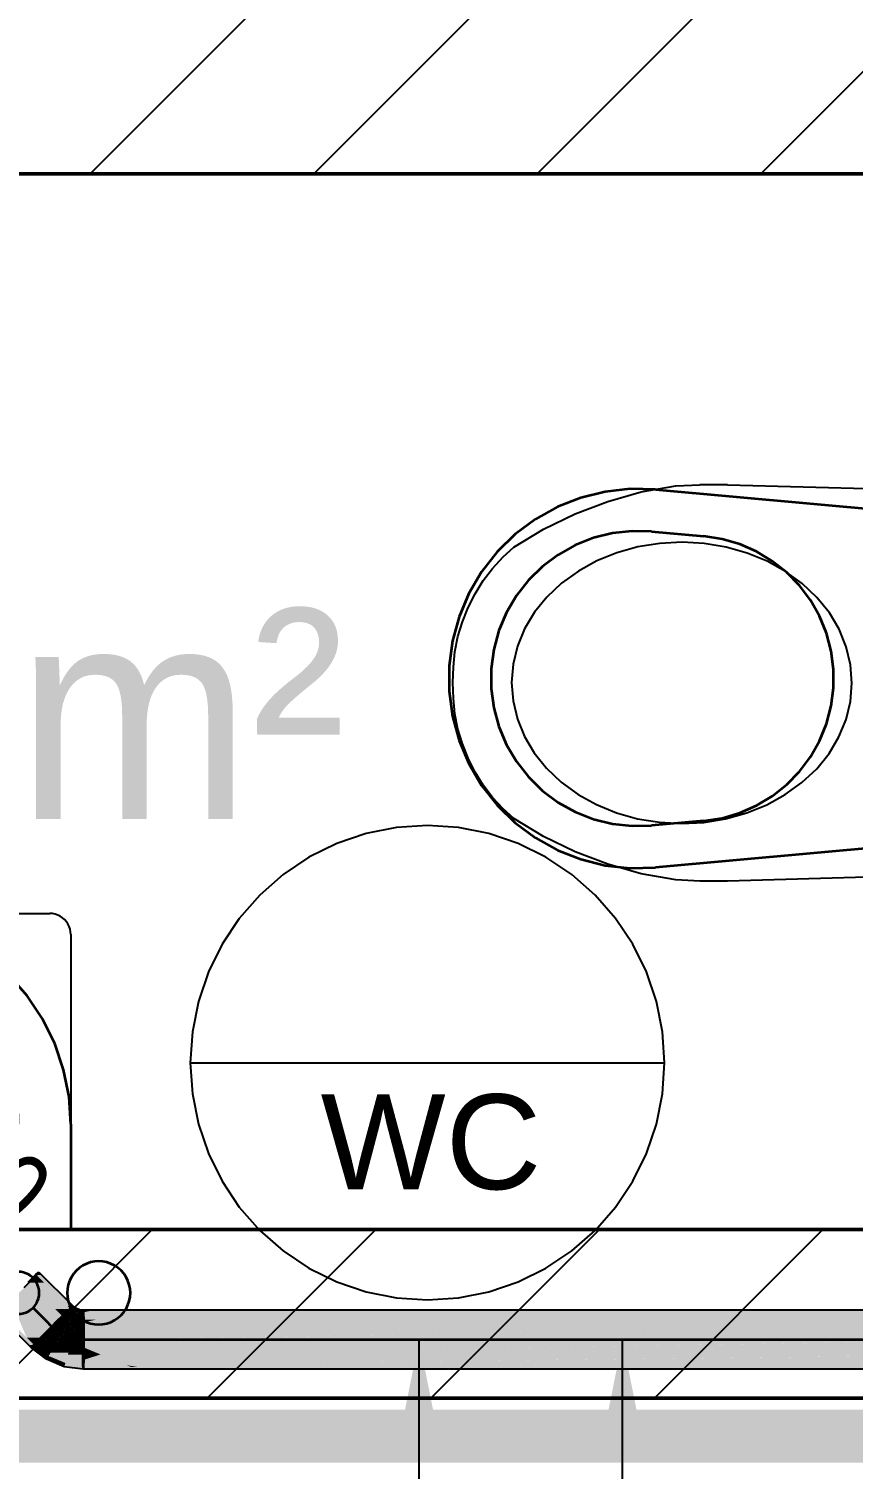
# Model space of a CAD drawing. Extents: x 0 to 756, y -25 to 420.
# Drawn here: x 314.55 to 330.19, y 204.09 to 231.41 of the extents above; entities that cross this region are included whole.
import ezdxf
from ezdxf.lldxf.tags import DXFTag

# ---------------------------------------------------------------- set-up
doc = ezdxf.new("R2010")
doc.units = 0
doc.layers.get('0').update_dxf_attribs({"lineweight": 25})
for name, color, linetype, lineweight in [('A_Innenwand', 7, 'Continuous', 25), ('A_Raum', 7, 'Continuous', 25), ('H_Heizung', 7, 'Continuous', 25), ('L_Text', 7, 'Continuous', 25), ('S_Einrichtung', 7, 'Continuous', 35), ('SANIT_R', 7, 'Continuous', 25), ('Standard', 7, 'Continuous', 25), ('WAND_HOLZ_NICHT_TRAGEND', 7, 'Continuous', 13), ('WAND_HOLZ_TRAGEND', 7, 'Continuous', 13), ('X_Text', 7, 'Continuous', 25)]:
    doc.layers.add(name, color=color, linetype=linetype, lineweight=lineweight)
for name, color, linetype, lineweight, true_color in [('S_Schmutzwasser', 7, 'Continuous', 35, 0x808040), ('S_Schmutzwasser-Shading', 7, 'Continuous', 35, 0x808040), ('S_Warmwasser', 1, 'fein_strichliert', 35, 0xff0000)]:
    doc.layers.add(name, color=color, linetype=linetype, lineweight=lineweight, true_color=true_color)
doc.styles.get("Standard").update_dxf_attribs({"font": 'arial.ttf'})
tags = doc.linetypes.add('fein_strichliert', pattern=[4, 1, -2, 1]).pattern_tags.tags
tags[8:9] = [DXFTag(74, 4), DXFTag(75, 0), DXFTag(340, '0'), DXFTag(46, 0.0), DXFTag(50, 0.0), DXFTag(44, 0.0), DXFTag(45, 0.0)]
tags[6:7] = [DXFTag(74, 4), DXFTag(75, 0), DXFTag(340, '0'), DXFTag(46, 0.0), DXFTag(50, 0.0), DXFTag(44, 0.0), DXFTag(45, 0.0)]
tags[4:5] = [DXFTag(74, 4), DXFTag(75, 0), DXFTag(340, '0'), DXFTag(46, 0.0), DXFTag(50, 0.0), DXFTag(44, 0.0), DXFTag(45, 0.0)]

# ---------------------------------------------------------------- blocks, each defined once
blk = doc.blocks.new('Shading-A0T78OMVOY', base_point=(335.215, 207.228))
at = {"layer": 'S_Schmutzwasser-Shading', "color": 47, "true_color": 0x6d6d36}
for points in [[(314.838, 207.622), (314.548, 207.622), (314.69, 207.77)], [(315.042, 207.128), (314.838, 207.622), (314.548, 207.622)], [(315.332, 207.128), (315.042, 207.128), (314.838, 207.622)], [(314.794, 206.584), (314.504, 206.584), (314.294, 207.084)], [(315.19, 206.98), (315.332, 207.128), (315.042, 207.128)], [(315.327, 206.894), (315.309, 206.894), (315.311, 206.898)], [(315.324, 206.888), (315.327, 206.894), (315.309, 206.894)], [(315.459, 206.898), (315.311, 206.898), (315.485, 207.006)], [(315.311, 206.898), (315.485, 207.006), (315.371, 207.006)], [(315.45, 206.861), (315.459, 206.898), (315.311, 206.898)], [(315.349, 206.888), (315.324, 206.888), (315.327, 206.894)], [(315.444, 206.838), (315.349, 206.888), (315.324, 206.888)], [(315.45, 206.861), (315.401, 206.861), (315.349, 206.888)], [(315.485, 207.006), (315.371, 207.006), (315.489, 207.022)], [(315.371, 207.006), (315.466, 207.019), (315.378, 207.019)], [(315.466, 207.019), (315.378, 207.019), (315.407, 207.073)], [(315.493, 207.037), (315.446, 207.037), (315.407, 207.073)], [(315.462, 207.022), (315.493, 207.037), (315.446, 207.037)], [(315.45, 206.861), (315.572, 207.022), (315.489, 207.022)], [(315.588, 206.869), (315.456, 206.869), (315.585, 207.025)], [(315.456, 206.869), (315.585, 207.025), (315.574, 207.025)], [(315.489, 207.022), (315.462, 207.022), (315.493, 207.037)], [(315.466, 207.019), (315.489, 207.022), (315.462, 207.022)], [(315.572, 207.022), (315.489, 207.022), (315.575, 207.027)], [(315.489, 207.022), (315.575, 207.027), (315.49, 207.027)], [(315.575, 207.027), (315.49, 207.027), (315.493, 207.037)], [(315.585, 207.025), (315.574, 207.025), (315.575, 207.027)], [(315.587, 206.924), (315.598, 207.028), (315.585, 207.028)], [(315.826, 206.924), (315.587, 206.924), (316.293, 207.028)], [(315.587, 206.924), (316.293, 207.028), (315.598, 207.028)], [(315.588, 206.871), (315.826, 206.924), (315.587, 206.924)], [(315.588, 206.871), (333.127, 206.871), (332.071, 207.028)], [(315.588, 206.871), (332.071, 207.028), (316.293, 207.028)], [(315.444, 206.838), (315.45, 206.861), (315.401, 206.861)], [(315.578, 206.838), (315.444, 206.838), (315.58, 206.861)], [(315.444, 206.838), (315.58, 206.861), (315.45, 206.861)], [(315.576, 206.82), (315.578, 206.838), (315.444, 206.838)], [(315.45, 206.861), (315.588, 206.869), (315.456, 206.869)], [(315.58, 206.861), (315.45, 206.861), (315.581, 206.869)], [(315.589, 206.823), (315.576, 206.823), (315.588, 206.869)], [(315.576, 206.823), (315.588, 206.869), (315.581, 206.869)], [(315.589, 206.82), (315.589, 206.823), (315.576, 206.823)], [(315.589, 206.82), (315.576, 206.82), (315.576, 206.823)], [(315.589, 206.819), (315.589, 206.82), (315.576, 206.82)], [(315.588, 206.869), (315.581, 206.869), (315.588, 206.869)], [(315.589, 206.823), (333.449, 206.823), (315.588, 206.871)], [(333.449, 206.823), (315.588, 206.871), (333.127, 206.871)], [(314.646, 206.442), (314.794, 206.584), (314.504, 206.584)], [(314.664, 206.443), (314.648, 206.443), (314.722, 206.514)], [(314.658, 206.436), (314.664, 206.443), (314.648, 206.443)], [(314.994, 206.436), (314.658, 206.436), (314.796, 206.585)], [(314.658, 206.436), (314.73, 206.514), (314.722, 206.514)], [(314.693, 206.409), (314.994, 206.436), (314.658, 206.436)], [(315.029, 206.409), (314.693, 206.409), (314.994, 206.436)], [(314.922, 206.233), (315.029, 206.409), (314.693, 206.409)], [(314.73, 206.514), (314.722, 206.514), (314.796, 206.585)], [(314.722, 206.514), (314.796, 206.585), (314.796, 206.585)], [(314.796, 206.585), (314.796, 206.585), (314.797, 206.587)], [(314.799, 206.585), (314.796, 206.585), (314.797, 206.587)], [(314.796, 206.585), (314.796, 206.585), (314.796, 206.585)], [(314.824, 206.566), (314.822, 206.566), (314.796, 206.585)], [(314.796, 206.585), (314.796, 206.585), (314.796, 206.585)], [(314.824, 206.566), (314.799, 206.585), (314.796, 206.585)], [(315.029, 206.409), (314.824, 206.566), (314.822, 206.566)], [(315.299, 206.297), (314.961, 206.297), (315.029, 206.409)], [(315.28, 206.233), (314.922, 206.233), (315.299, 206.297)], [(314.922, 206.233), (315.299, 206.297), (314.961, 206.297)], [(315.242, 206.1), (315.28, 206.233), (314.922, 206.233)], [(315.597, 206.058), (315.585, 206.058), (315.587, 206.159)], [(316.159, 206.159), (315.587, 206.159), (315.907, 206.263)], [(315.587, 206.159), (315.907, 206.263), (315.589, 206.263)], [(316.38, 206.067), (315.596, 206.067), (315.587, 206.159)], [(316.38, 206.067), (316.159, 206.159), (315.587, 206.159)], [(315.597, 206.058), (316.38, 206.067), (315.596, 206.067)], [(315.597, 206.058), (316.402, 206.058), (316.38, 206.067)], [(317.108, 206.075), (316.36, 206.075), (315.907, 206.263)], [(316.017, 206.246), (332.223, 206.263), (315.907, 206.263)], [(332.015, 206.246), (316.017, 206.246), (332.223, 206.263)], [(317.108, 206.075), (332.015, 206.246), (316.017, 206.246)], [(316.38, 206.067), (317.108, 206.075), (316.36, 206.075)], [(316.38, 206.067), (317.161, 206.067), (317.108, 206.075)], [(316.402, 206.058), (317.219, 206.058), (316.38, 206.067)], [(317.219, 206.058), (316.38, 206.067), (317.161, 206.067)], [(318.632, 206.075), (317.108, 206.075), (331.937, 206.239)], [(317.108, 206.075), (331.937, 206.239), (331.457, 206.239)], [(317.219, 206.058), (318.632, 206.075), (317.108, 206.075)], [(317.219, 206.058), (329.729, 206.058), (331.937, 206.239)], [(329.729, 206.058), (331.416, 206.058), (331.937, 206.239)], [(315.585, 206.058), (315.597, 206.058), (315.597, 206.058)], [(315.585, 206.058), (315.597, 206.058), (315.585, 206.058)], [(315.597, 206.058), (316.402, 206.058), (315.597, 206.058)], [(316.402, 206.058), (315.597, 206.058), (316.402, 206.058)]]:
    blk.add_solid(points, dxfattribs=at)
at = {"layer": 'S_Schmutzwasser-Shading', "color": 59, "true_color": 0x505028}
for points in [[(314.796, 207.77), (314.69, 207.77), (314.739, 207.827)], [(315.275, 207.185), (314.796, 207.77), (314.69, 207.77)], [(315.381, 207.185), (315.275, 207.185), (314.796, 207.77)], [(315.332, 207.128), (315.381, 207.185), (315.275, 207.185)], [(315.357, 207.156), (315.389, 207.179), (315.376, 207.179)], [(315.418, 207.156), (315.357, 207.156), (315.389, 207.179)], [(315.389, 207.179), (315.376, 207.179), (315.381, 207.185)], [(314.646, 206.442), (314.54, 206.442), (314.053, 207.035)], [(315.434, 207.129), (315.334, 207.129), (315.439, 207.14)], [(315.334, 207.129), (315.439, 207.14), (315.343, 207.14)], [(315.344, 207.121), (315.434, 207.129), (315.334, 207.129)], [(315.439, 207.14), (315.343, 207.14), (315.418, 207.156)], [(315.343, 207.14), (315.418, 207.156), (315.357, 207.156)], [(315.43, 207.121), (315.344, 207.121), (315.434, 207.129)], [(315.409, 207.076), (315.43, 207.121), (315.344, 207.121)], [(315.409, 207.076), (315.403, 207.076), (315.344, 207.121)], [(315.407, 207.073), (315.409, 207.076), (315.403, 207.076)], [(315.421, 207.073), (315.407, 207.073), (315.409, 207.076)], [(315.413, 207.07), (315.421, 207.073), (315.407, 207.073)], [(315.5, 207.076), (315.409, 207.076), (315.507, 207.112)], [(315.409, 207.076), (315.507, 207.112), (315.426, 207.112)], [(315.496, 207.053), (315.5, 207.076), (315.409, 207.076)], [(315.43, 207.07), (315.413, 207.07), (315.421, 207.073)], [(315.493, 207.037), (315.43, 207.07), (315.413, 207.07)], [(315.507, 207.112), (315.426, 207.112), (315.439, 207.14)], [(315.496, 207.053), (315.463, 207.053), (315.43, 207.07)], [(315.493, 207.037), (315.496, 207.053), (315.463, 207.053)], [(315.577, 207.037), (315.493, 207.037), (315.58, 207.053)], [(315.493, 207.037), (315.58, 207.053), (315.496, 207.053)], [(315.575, 207.027), (315.577, 207.037), (315.493, 207.037)], [(315.496, 207.053), (315.582, 207.059), (315.497, 207.059)], [(315.58, 207.053), (315.496, 207.053), (315.581, 207.059)], [(315.582, 207.059), (315.497, 207.059), (315.579, 207.103)], [(315.497, 207.059), (315.579, 207.103), (315.505, 207.103)], [(315.579, 207.103), (315.505, 207.103), (315.507, 207.112)], [(315.585, 207.028), (315.575, 207.028), (315.582, 207.059)], [(315.575, 207.028), (315.582, 207.059), (315.581, 207.059)], [(315.585, 207.026), (315.585, 207.028), (315.575, 207.028)], [(315.581, 207.027), (315.575, 207.027), (315.575, 207.028)], [(315.58, 207.026), (315.581, 207.027), (315.575, 207.027)], [(315.582, 207.06), (315.769, 207.103), (315.579, 207.103)], [(315.585, 207.026), (315.58, 207.026), (315.581, 207.027)], [(315.585, 207.025), (315.585, 207.026), (315.58, 207.026)], [(315.582, 207.059), (315.581, 207.059), (315.582, 207.059)], [(316.506, 207.06), (315.582, 207.06), (317.747, 207.103)], [(315.582, 207.06), (317.747, 207.103), (315.769, 207.103)], [(315.585, 207.028), (316.506, 207.06), (315.582, 207.06)], [(315.585, 207.028), (316.293, 207.028), (317.747, 207.103)], [(316.293, 207.028), (332.071, 207.028), (317.747, 207.103)], [(332.071, 207.028), (317.747, 207.103), (330.214, 207.103)], [(314.589, 206.393), (314.646, 206.442), (314.54, 206.442)], [(314.601, 206.393), (314.59, 206.393), (314.618, 206.418)], [(314.597, 206.387), (314.601, 206.393), (314.59, 206.393)], [(314.721, 206.387), (314.597, 206.387), (314.648, 206.443)], [(314.597, 206.387), (314.625, 206.418), (314.618, 206.418)], [(314.798, 206.233), (314.721, 206.387), (314.597, 206.387)], [(314.625, 206.418), (314.618, 206.418), (314.648, 206.443)], [(314.618, 206.418), (314.648, 206.443), (314.648, 206.443)], [(314.648, 206.443), (314.648, 206.443), (314.648, 206.443)], [(314.658, 206.436), (314.657, 206.436), (314.648, 206.443)], [(314.648, 206.443), (314.648, 206.443), (314.648, 206.443)], [(314.648, 206.443), (314.648, 206.443), (314.648, 206.443)], [(314.658, 206.436), (314.649, 206.443), (314.648, 206.443)], [(314.649, 206.443), (314.648, 206.443), (314.648, 206.443)], [(314.922, 206.233), (314.658, 206.436), (314.657, 206.436)], [(314.922, 206.233), (314.798, 206.233), (314.721, 206.387)], [(314.879, 206.17), (314.922, 206.233), (314.798, 206.233)], [(315.074, 206.17), (314.879, 206.17), (314.922, 206.233)], [(315.047, 206.1), (315.074, 206.17), (314.879, 206.17)], [(315.242, 206.1), (315.047, 206.1), (315.074, 206.17)], [(315.217, 206.03), (315.242, 206.1), (315.047, 206.1)], [(315.585, 206.055), (315.226, 206.055), (315.242, 206.1)], [(315.583, 206.03), (315.217, 206.03), (315.585, 206.055)], [(315.217, 206.03), (315.585, 206.055), (315.226, 206.055)], [(315.579, 205.983), (315.583, 206.03), (315.217, 206.03)], [(315.579, 205.983), (315.588, 205.983), (315.582, 206.02)], [(315.587, 206.02), (315.582, 206.02), (315.585, 206.057)], [(315.582, 206.02), (315.585, 206.057), (315.585, 206.057)], [(315.588, 205.983), (315.587, 206.02), (315.582, 206.02)], [(316.396, 206.057), (315.585, 206.057), (316.402, 206.058)], [(315.585, 206.057), (316.402, 206.058), (315.597, 206.058)], [(315.585, 206.057), (315.585, 206.057), (315.585, 206.058)], [(315.585, 206.057), (315.597, 206.058), (315.585, 206.058)], [(315.588, 205.983), (316.396, 206.057), (315.585, 206.057)], [(315.585, 206.057), (315.585, 206.057), (315.585, 206.057)], [(315.585, 206.057), (315.585, 206.057), (315.585, 206.057)], [(315.588, 205.983), (316.583, 205.983), (316.484, 206.024)], [(315.588, 205.983), (316.484, 206.024), (316.035, 206.024)], [(316.484, 206.024), (316.035, 206.024), (316.402, 206.058)], [(316.586, 206.029), (316.473, 206.029), (316.402, 206.058)], [(316.586, 206.029), (317.219, 206.058), (316.402, 206.058)], [(316.484, 206.024), (316.586, 206.029), (316.473, 206.029)], [(316.484, 206.024), (316.616, 206.024), (316.586, 206.029)], [(316.583, 205.983), (316.876, 205.983), (316.484, 206.024)], [(316.876, 205.983), (316.484, 206.024), (316.616, 206.024)], [(316.586, 206.029), (317.839, 206.029), (317.219, 206.058)], [(316.876, 205.983), (318.816, 205.983), (316.586, 206.029)], [(318.816, 205.983), (316.586, 206.029), (317.839, 206.029)], [(318.816, 205.983), (326.835, 205.983), (317.219, 206.058)], [(319.459, 206.04), (327.075, 206.058), (317.219, 206.058)], [(329.055, 206.04), (319.459, 206.04), (327.075, 206.058)], [(326.835, 205.983), (329.055, 206.04), (319.459, 206.04)], [(326.835, 205.983), (329.61, 205.983), (329.729, 206.058)], [(329.055, 206.04), (329.729, 206.058), (327.075, 206.058)], [(329.61, 205.983), (330.362, 205.983), (331.416, 206.058)], [(329.61, 205.983), (329.729, 206.058), (331.416, 206.058)]]:
    blk.add_solid(points, dxfattribs=at)
at = {"layer": 'S_Schmutzwasser-Shading', "color": 57, "true_color": 0x7d7d3e}
for points in [[(314.747, 207.423), (314.351, 207.423), (314.548, 207.622)], [(314.548, 207.226), (314.152, 207.226), (314.351, 207.423)], [(314.597, 206.781), (314.548, 207.226), (314.152, 207.226)], [(314.794, 206.98), (314.747, 207.423), (314.351, 207.423)], [(314.993, 206.781), (314.597, 206.781), (314.548, 207.226)], [(315.19, 206.98), (314.794, 206.98), (314.747, 207.423)], [(314.993, 206.781), (315.19, 206.98), (314.794, 206.98)], [(315.249, 206.788), (315.002, 206.788), (315.223, 206.96)], [(315.122, 206.882), (315.093, 206.882), (315.223, 206.96)], [(315.093, 206.882), (315.215, 206.955), (315.166, 206.955)], [(315.215, 206.955), (315.166, 206.955), (315.191, 206.981)], [(315.195, 206.981), (315.191, 206.981), (315.193, 206.983)], [(315.21, 206.96), (315.195, 206.981), (315.191, 206.981)], [(315.223, 206.96), (315.21, 206.96), (315.195, 206.981)], [(315.215, 206.955), (315.223, 206.96), (315.21, 206.96)], [(315.309, 206.894), (315.233, 206.894), (315.223, 206.96)], [(315.249, 206.788), (315.309, 206.894), (315.233, 206.894)], [(315.401, 206.809), (315.261, 206.809), (315.309, 206.894)], [(315.444, 206.838), (315.369, 206.838), (315.309, 206.894)], [(314.794, 206.584), (314.993, 206.781), (314.597, 206.781)], [(314.837, 206.587), (314.797, 206.587), (314.895, 206.684)], [(314.824, 206.566), (314.917, 206.684), (314.895, 206.684)], [(315.121, 206.566), (314.824, 206.566), (315.162, 206.636)], [(314.824, 206.566), (315.162, 206.636), (314.88, 206.636)], [(315.162, 206.636), (314.88, 206.636), (314.995, 206.782)], [(314.917, 206.684), (314.895, 206.684), (314.995, 206.782)], [(314.895, 206.684), (314.995, 206.782), (314.995, 206.782)], [(314.995, 206.782), (314.995, 206.782), (314.997, 206.784)], [(314.999, 206.782), (314.995, 206.782), (314.997, 206.784)], [(314.995, 206.782), (314.995, 206.782), (314.995, 206.782)], [(314.995, 206.782), (314.995, 206.782), (314.995, 206.782)], [(315.035, 206.747), (314.999, 206.782), (314.995, 206.782)], [(314.997, 206.784), (315.122, 206.882), (315.093, 206.882)], [(315.229, 206.784), (314.997, 206.784), (315.249, 206.788)], [(314.997, 206.784), (315.249, 206.788), (315.002, 206.788)], [(315.046, 206.746), (315.229, 206.784), (314.997, 206.784)], [(315.044, 206.747), (315.035, 206.747), (314.999, 206.782)], [(315.046, 206.746), (315.037, 206.746), (315.035, 206.747)], [(315.046, 206.746), (315.044, 206.747), (315.035, 206.747)], [(315.146, 206.65), (315.046, 206.746), (315.037, 206.746)], [(315.225, 206.746), (315.046, 206.746), (315.249, 206.788)], [(315.171, 206.65), (315.146, 206.65), (315.046, 206.746)], [(315.171, 206.65), (315.225, 206.746), (315.046, 206.746)], [(315.357, 206.507), (315.087, 206.507), (315.162, 206.636)], [(315.162, 206.636), (315.171, 206.65), (315.146, 206.65)], [(315.195, 206.636), (315.162, 206.636), (315.171, 206.65)], [(315.24, 206.611), (315.195, 206.636), (315.162, 206.636)], [(315.24, 206.611), (315.201, 206.611), (315.162, 206.636)], [(315.395, 206.65), (315.171, 206.65), (315.431, 206.788)], [(315.171, 206.65), (315.431, 206.788), (315.249, 206.788)], [(315.373, 206.567), (315.395, 206.65), (315.171, 206.65)], [(315.267, 206.611), (315.24, 206.611), (315.171, 206.65)], [(315.249, 206.578), (315.24, 206.611), (315.201, 206.611)], [(315.296, 206.578), (315.249, 206.578), (315.24, 206.611)], [(315.373, 206.567), (315.267, 206.611), (315.24, 206.611)], [(315.373, 206.567), (315.316, 206.567), (315.24, 206.611)], [(315.431, 206.788), (315.249, 206.788), (315.438, 206.814)], [(315.249, 206.788), (315.401, 206.809), (315.261, 206.809)], [(315.395, 206.814), (315.444, 206.838), (315.369, 206.838)], [(315.373, 206.567), (315.571, 206.814), (315.438, 206.814)], [(315.562, 206.567), (315.373, 206.567), (315.59, 206.68)], [(315.373, 206.567), (315.59, 206.68), (315.464, 206.68)], [(315.438, 206.814), (315.395, 206.814), (315.444, 206.838)], [(315.401, 206.809), (315.438, 206.814), (315.395, 206.814)], [(315.571, 206.814), (315.438, 206.814), (315.576, 206.82)], [(315.438, 206.814), (315.576, 206.82), (315.439, 206.82)], [(315.576, 206.82), (315.439, 206.82), (315.444, 206.838)], [(315.59, 206.68), (315.464, 206.68), (315.576, 206.82)], [(315.59, 206.543), (315.556, 206.543), (315.59, 206.68)], [(315.589, 206.819), (315.576, 206.819), (315.576, 206.82)], [(315.59, 206.68), (315.589, 206.819), (315.576, 206.819)], [(315.59, 206.543), (333.449, 206.823), (315.589, 206.823)], [(315.738, 206.545), (333.509, 206.545), (333.449, 206.823)], [(314.824, 206.566), (314.837, 206.587), (314.797, 206.587)], [(315.029, 206.409), (315.121, 206.566), (314.824, 206.566)], [(315.33, 206.409), (315.029, 206.409), (315.357, 206.507)], [(315.029, 206.409), (315.357, 206.507), (315.087, 206.507)], [(315.299, 206.297), (315.33, 206.409), (315.029, 206.409)], [(315.37, 206.555), (315.285, 206.555), (315.249, 206.578)], [(315.319, 206.565), (315.296, 206.578), (315.249, 206.578)], [(315.357, 206.507), (315.37, 206.555), (315.285, 206.555)], [(315.555, 206.297), (315.299, 206.297), (315.357, 206.507)], [(315.319, 206.565), (315.373, 206.567), (315.316, 206.567)], [(315.372, 206.565), (315.319, 206.565), (315.373, 206.567)], [(315.37, 206.555), (315.372, 206.565), (315.319, 206.565)], [(315.357, 206.507), (315.556, 206.543), (315.366, 206.543)], [(315.59, 206.507), (315.357, 206.507), (315.59, 206.538)], [(315.357, 206.507), (315.59, 206.538), (315.53, 206.538)], [(315.59, 206.394), (315.463, 206.394), (315.357, 206.507)], [(315.59, 206.394), (315.59, 206.507), (315.357, 206.507)], [(315.556, 206.543), (315.366, 206.543), (315.37, 206.555)], [(315.464, 206.555), (315.37, 206.555), (315.373, 206.567)], [(315.556, 206.543), (315.464, 206.555), (315.37, 206.555)], [(315.556, 206.543), (315.562, 206.567), (315.373, 206.567)], [(315.589, 206.261), (315.59, 206.394), (315.463, 206.394)], [(315.59, 206.538), (315.53, 206.538), (315.556, 206.543)], [(315.59, 206.54), (315.59, 206.543), (315.556, 206.543)], [(315.573, 206.54), (315.557, 206.543), (315.556, 206.543)], [(315.557, 206.543), (315.556, 206.543), (315.556, 206.543)], [(315.59, 206.54), (315.573, 206.54), (315.557, 206.543)], [(315.59, 206.538), (315.59, 206.54), (315.573, 206.54)], [(315.896, 206.267), (315.589, 206.267), (315.59, 206.394)], [(315.59, 206.543), (333.475, 206.543), (315.738, 206.545)], [(323.998, 206.394), (315.59, 206.394), (333.475, 206.543)], [(315.59, 206.394), (333.475, 206.543), (315.59, 206.543)], [(315.896, 206.267), (323.998, 206.394), (315.59, 206.394)], [(333.475, 206.543), (315.738, 206.545), (333.509, 206.545)], [(315.896, 206.267), (333.475, 206.542), (333.441, 206.542)], [(332.247, 206.267), (315.896, 206.267), (333.483, 206.51)], [(315.896, 206.267), (333.483, 206.51), (331.449, 206.51)], [(315.571, 206.261), (315.555, 206.297), (315.299, 206.297)], [(315.589, 206.261), (315.571, 206.261), (315.555, 206.297)], [(315.576, 206.26), (315.589, 206.261), (315.571, 206.261)], [(315.589, 206.26), (315.576, 206.26), (315.589, 206.261)], [(315.589, 206.259), (315.589, 206.26), (315.576, 206.26)], [(315.589, 206.263), (315.896, 206.267), (315.589, 206.267)], [(315.589, 206.263), (315.907, 206.263), (315.896, 206.267)], [(315.906, 206.263), (332.224, 206.263), (315.896, 206.267)], [(332.224, 206.263), (332.247, 206.267), (315.896, 206.267)], [(315.907, 206.263), (332.223, 206.263), (315.906, 206.263)], [(332.223, 206.263), (315.906, 206.263), (332.224, 206.263)]]:
    blk.add_solid(points, dxfattribs=at)
at = {"layer": 'S_Schmutzwasser-Shading', "color": 47, "true_color": 0x6c6c36}
for points in [[(315.193, 206.983), (315.364, 207.055), (315.262, 207.055)], [(315.259, 206.983), (315.193, 206.983), (315.371, 207.006)], [(315.193, 206.983), (315.371, 207.006), (315.249, 207.006)], [(315.207, 206.972), (315.259, 206.983), (315.193, 206.983)], [(315.352, 206.972), (315.207, 206.972), (315.371, 207.006)], [(315.223, 206.96), (315.352, 206.972), (315.207, 206.972)], [(315.345, 206.96), (315.223, 206.96), (315.352, 206.972)], [(315.311, 206.898), (315.345, 206.96), (315.223, 206.96)], [(315.311, 206.898), (315.303, 206.898), (315.223, 206.96)], [(315.371, 207.006), (315.249, 207.006), (315.407, 207.073)], [(315.262, 207.055), (315.341, 207.119), (315.324, 207.119)], [(315.364, 207.055), (315.262, 207.055), (315.407, 207.073)], [(315.262, 207.055), (315.407, 207.073), (315.285, 207.073)], [(315.407, 207.073), (315.285, 207.073), (315.344, 207.121)], [(315.309, 206.894), (315.311, 206.898), (315.303, 206.898)], [(315.341, 207.119), (315.324, 207.119), (315.333, 207.128)], [(315.335, 207.128), (315.333, 207.128), (315.334, 207.129)], [(315.339, 207.121), (315.335, 207.128), (315.333, 207.128)], [(315.344, 207.121), (315.339, 207.121), (315.335, 207.128)], [(315.341, 207.119), (315.344, 207.121), (315.339, 207.121)], [(315.586, 206.1), (315.242, 206.1), (315.589, 206.259)], [(315.242, 206.1), (315.589, 206.259), (315.288, 206.259)], [(315.585, 206.055), (315.586, 206.1), (315.242, 206.1)], [(315.589, 206.259), (315.288, 206.259), (315.299, 206.297)]]:
    blk.add_solid(points, dxfattribs=at)
blk = doc.blocks.new('Referenz-A0T78OQ1OY')
at = {"layer": 'SANIT_R', "color": 0, "linetype": 'Continuous', "lineweight": -2, "ltscale": 0.25}
for p, q in [((326.17, 222.628), (326.823, 222.744)), ((326.823, 222.744), (327.282, 222.765)), ((327.804, 222.765), (327.282, 222.765)), ((327.804, 222.765), (330.677, 222.686)), ((325.532, 222.445), (326.17, 222.628)), ((324.316, 221.921), (324.912, 222.211)), ((324.912, 222.211), (325.532, 222.445)), ((323.751, 221.578), (324.316, 221.921)), ((326.522, 221.652), (326.107, 221.585)), ((326.943, 221.674), (326.522, 221.652)), ((327.365, 221.651), (326.943, 221.674)), ((327.779, 221.582), (327.365, 221.651)), ((323.348, 221.178), (323.546, 221.394)), ((323.546, 221.394), (323.751, 221.578)), ((325.707, 221.473), (325.328, 221.319)), ((326.107, 221.585), (325.707, 221.473)), ((328.179, 221.469), (327.779, 221.582)), ((328.558, 221.314), (328.179, 221.469)), ((323.17, 220.945), (323.348, 221.178)), ((324.976, 221.126), (324.658, 220.896)), ((325.328, 221.319), (324.976, 221.126)), ((328.909, 221.12), (328.558, 221.314)), ((329.226, 220.889), (328.909, 221.12)), ((323.015, 220.697), (323.17, 220.945)), ((324.658, 220.896), (324.379, 220.634)), ((329.504, 220.626), (329.226, 220.889)), ((322.882, 220.435), (323.015, 220.697)), ((324.379, 220.634), (324.144, 220.344)), ((329.739, 220.335), (329.504, 220.626)), ((322.774, 220.163), (322.882, 220.435)), ((324.144, 220.344), (323.956, 220.031)), ((329.925, 220.022), (329.739, 220.335)), ((322.691, 219.882), (322.774, 220.163)), ((323.956, 220.031), (323.82, 219.701)), ((330.06, 219.691), (329.925, 220.022)), ((322.634, 219.595), (322.691, 219.882)), ((322.604, 219.303), (322.634, 219.595)), ((323.82, 219.701), (323.737, 219.358)), ((330.142, 219.348), (330.06, 219.691)), ((322.594, 219.01), (322.604, 219.303)), ((323.737, 219.358), (323.709, 219.01)), ((330.169, 219), (330.142, 219.348)), ((322.604, 218.707), (322.594, 219.01)), ((323.709, 219.01), (323.736, 218.661)), ((330.141, 218.652), (330.169, 219)), ((322.634, 218.415), (322.604, 218.707)), ((323.736, 218.661), (323.818, 218.319)), ((330.058, 218.309), (330.141, 218.652)), ((322.691, 218.128), (322.634, 218.415)), ((322.774, 217.847), (322.691, 218.128)), ((323.818, 218.319), (323.953, 217.988)), ((329.922, 217.979), (330.058, 218.309)), ((322.882, 217.575), (322.774, 217.847)), ((323.953, 217.988), (324.14, 217.675)), ((329.735, 217.666), (329.922, 217.979)), ((323.015, 217.313), (322.882, 217.575)), ((324.14, 217.675), (324.374, 217.384)), ((329.499, 217.376), (329.735, 217.666)), ((323.17, 217.065), (323.015, 217.313)), ((324.374, 217.384), (324.652, 217.121)), ((329.22, 217.114), (329.499, 217.376)), ((323.348, 216.832), (323.17, 217.065)), ((324.652, 217.121), (324.969, 216.89)), ((328.902, 216.884), (329.22, 217.114)), ((323.546, 216.616), (323.348, 216.832)), ((324.969, 216.89), (325.32, 216.696)), ((328.551, 216.691), (328.902, 216.884)), ((323.751, 216.432), (323.546, 216.616)), ((325.32, 216.696), (325.699, 216.541)), ((325.699, 216.541), (326.099, 216.428)), ((327.771, 216.425), (328.171, 216.537)), ((328.171, 216.537), (328.551, 216.691)), ((324.316, 216.089), (323.751, 216.432)), ((326.099, 216.428), (326.513, 216.359)), ((326.513, 216.359), (326.935, 216.336)), ((326.935, 216.336), (327.357, 216.358)), ((327.357, 216.358), (327.771, 216.425)), ((324.912, 215.799), (324.316, 216.089)), ((325.532, 215.565), (324.912, 215.799)), ((326.17, 215.382), (325.532, 215.565)), ((326.823, 215.266), (326.17, 215.382)), ((327.282, 215.245), (326.823, 215.266)), ((327.804, 215.245), (327.282, 215.245)), ((330.677, 215.324), (327.804, 215.245))]:
    blk.add_line(p, q, dxfattribs=at)
at = {"layer": 'Standard', "color": 0, "lineweight": -2}
for p, q in [((307.743, 214.631), (314.943, 214.631)), ((314.995, 214.628), (314.943, 214.631)), ((315.047, 214.617), (314.995, 214.628)), ((315.096, 214.6), (315.047, 214.617)), ((315.143, 214.577), (315.096, 214.6)), ((315.187, 214.548), (315.143, 214.577)), ((315.226, 214.514), (315.187, 214.548)), ((315.26, 214.474), (315.226, 214.514)), ((315.289, 214.431), (315.26, 214.474)), ((315.313, 214.384), (315.289, 214.431)), ((315.329, 214.334), (315.313, 214.384)), ((315.34, 214.283), (315.329, 214.334)), ((315.343, 214.231), (315.34, 214.283)), ((315.343, 214.231), (315.343, 208.631)), ((315.343, 208.631), (307.343, 208.631))]:
    blk.add_line(p, q, dxfattribs=at)
at = {"layer": 'WAND_HOLZ_NICHT_TRAGEND', "color": 0, "lineweight": 50}
for p, q in [((295.479, 228.665), (387.279, 228.665)), ((387.279, 228.665), (295.479, 228.665)), ((337.833, 208.631), (293.839, 208.631)), ((293.839, 208.631), (337.833, 208.631)), ((293.839, 205.431), (337.833, 205.431)), ((337.833, 205.431), (293.839, 205.431))]:
    blk.add_line(p, q, dxfattribs=at)
at = {"layer": 'WAND_HOLZ_TRAGEND', "color": 0, "lineweight": -2, "insert": (314.312, 220.425), "char_height": 4, "attachment_point": 1}
blk.add_mtext('{\\fPosterama Text Light;m²}', dxfattribs=at)
blk = doc.blocks.new('WC-A0T78ORLOY', base_point=(317.611, 207.298))
at = {"color": 0, "linetype": 'ByBlock', "lineweight": -2, "ltscale": 0.25}
for p, q in [((321.524, 216.259), (320.946, 216.144)), ((322.111, 216.298), (321.524, 216.259)), ((322.698, 216.259), (322.111, 216.298)), ((323.276, 216.144), (322.698, 216.259)), ((320.389, 215.955), (319.861, 215.695)), ((320.946, 216.144), (320.389, 215.955)), ((323.833, 215.955), (323.276, 216.144)), ((324.361, 215.695), (323.833, 215.955)), ((319.861, 215.695), (319.372, 215.368)), ((324.851, 215.368), (324.361, 215.695)), ((319.372, 215.368), (318.929, 214.98)), ((325.293, 214.98), (324.851, 215.368)), ((318.929, 214.98), (318.541, 214.537)), ((325.681, 214.537), (325.293, 214.98)), ((318.541, 214.537), (318.214, 214.048)), ((326.008, 214.048), (325.681, 214.537)), ((318.214, 214.048), (317.954, 213.52)), ((326.269, 213.52), (326.008, 214.048)), ((317.954, 213.52), (317.764, 212.962)), ((326.458, 212.962), (326.269, 213.52)), ((317.764, 212.962), (317.65, 212.385)), ((326.573, 212.385), (326.458, 212.962)), ((317.65, 212.385), (317.611, 211.798)), ((326.611, 211.798), (326.573, 212.385)), ((317.611, 211.798), (326.611, 211.798)), ((317.611, 211.798), (317.65, 211.21)), ((326.573, 211.21), (326.611, 211.798)), ((317.65, 211.21), (317.764, 210.633)), ((326.458, 210.633), (326.573, 211.21)), ((317.764, 210.633), (317.954, 210.076)), ((326.269, 210.076), (326.458, 210.633)), ((317.954, 210.076), (318.214, 209.548)), ((326.008, 209.548), (326.269, 210.076)), ((318.214, 209.548), (318.541, 209.058)), ((325.681, 209.058), (326.008, 209.548)), ((318.541, 209.058), (318.929, 208.616)), ((325.293, 208.616), (325.681, 209.058)), ((318.929, 208.616), (319.372, 208.228)), ((324.851, 208.228), (325.293, 208.616)), ((319.372, 208.228), (319.861, 207.901)), ((324.361, 207.901), (324.851, 208.228)), ((319.861, 207.901), (320.389, 207.64)), ((323.833, 207.64), (324.361, 207.901)), ((320.389, 207.64), (320.946, 207.451)), ((320.946, 207.451), (321.524, 207.336)), ((322.698, 207.336), (323.276, 207.451)), ((323.276, 207.451), (323.833, 207.64)), ((321.524, 207.336), (322.111, 207.298)), ((322.111, 207.298), (322.698, 207.336))]:
    blk.add_line(p, q, dxfattribs=at)
at = {"color": 0, "linetype": 'ByBlock', "lineweight": -2, "ltscale": 0.25, "insert": (320.084, 211.198), "char_height": 1.8, "attachment_point": 1}
blk.add_mtext('{\\fArial;WC}', dxfattribs=at)
blk = doc.blocks.new('Wand-A0T78OSZOY', base_point=(296.279, 205.431))
at = {"color": 0, "linetype": 'ByBlock', "lineweight": -2, "ltscale": 0.25}
for p, q in [((337.833, 208.631), (296.279, 208.631)), ((341.833, 205.431), (296.279, 205.431))]:
    blk.add_line(p, q, dxfattribs=at)
at = {"color": 0, "lineweight": -2}
for p, q in [((316.89, 208.631), (313.69, 205.431)), ((321.133, 208.631), (317.933, 205.431)), ((325.376, 208.631), (322.176, 205.431)), ((329.618, 208.631), (326.418, 205.431))]:
    blk.add_line(p, q, dxfattribs=at)
blk = doc.blocks.new('Wand-A0T78OTBOY', base_point=(296.279, 228.665))
at = {"color": 0, "lineweight": -2}
for p, q in [((315.711, 228.665), (318.911, 231.865)), ((319.954, 228.665), (323.154, 231.865)), ((324.196, 228.665), (327.396, 231.865)), ((328.439, 228.665), (331.639, 231.865))]:
    blk.add_line(p, q, dxfattribs=at)
at = {"color": 0, "linetype": 'ByBlock', "lineweight": -2, "ltscale": 0.25}
blk.add_line((296.279, 228.665), (387.279, 228.665), dxfattribs=at)
blk = doc.blocks.new('WC-A0T78OV3OY', base_point=(322.523, 215.087))
at = {"color": 0, "linetype": 'ByBlock', "lineweight": -2, "ltscale": 0.35}
for p, q in [((332.915, 215.087), (332.915, 223.087)), ((332.915, 223.087), (333.915, 223.087)), ((333.915, 223.087), (333.915, 215.087)), ((325.022, 222.517), (324.577, 222.342)), ((325.486, 222.632), (325.022, 222.517)), ((325.961, 222.684), (325.486, 222.632)), ((326.439, 222.672), (325.961, 222.684)), ((326.439, 222.672), (332.915, 222.087)), ((324.577, 222.342), (324.16, 222.11)), ((324.16, 222.11), (323.776, 221.824)), ((332.915, 222.087), (332.915, 216.087)), ((323.776, 221.824), (323.434, 221.49)), ((325.264, 221.755), (324.918, 221.618)), ((325.625, 221.844), (325.264, 221.755)), ((325.994, 221.884), (325.625, 221.844)), ((326.366, 221.876), (325.994, 221.884)), ((326.366, 221.876), (327.358, 221.787)), ((327.703, 221.733), (327.358, 221.787)), ((328.038, 221.636), (327.703, 221.733)), ((323.434, 221.49), (323.14, 221.114)), ((324.594, 221.437), (324.296, 221.215)), ((324.918, 221.618), (324.594, 221.437)), ((328.357, 221.496), (328.038, 221.636)), ((328.656, 221.317), (328.357, 221.496)), ((323.14, 221.114), (322.897, 220.702)), ((324.296, 221.215), (324.03, 220.956)), ((328.93, 221.1), (328.656, 221.317)), ((329.174, 220.85), (328.93, 221.1)), ((324.03, 220.956), (323.801, 220.663)), ((329.383, 220.571), (329.174, 220.85)), ((322.897, 220.702), (322.712, 220.261)), ((323.801, 220.663), (323.612, 220.342)), ((329.555, 220.268), (329.383, 220.571)), ((323.612, 220.342), (323.468, 220)), ((322.712, 220.261), (322.586, 219.8)), ((329.686, 219.945), (329.555, 220.268)), ((322.586, 219.8), (322.523, 219.326)), ((323.468, 220), (323.371, 219.641)), ((329.775, 219.607), (329.686, 219.945)), ((323.371, 219.641), (323.321, 219.273)), ((329.82, 219.261), (329.775, 219.607)), ((322.523, 219.326), (322.523, 218.848)), ((323.321, 219.273), (323.321, 218.901)), ((329.82, 218.913), (329.82, 219.261)), ((329.775, 218.567), (329.82, 218.913)), ((322.523, 218.848), (322.586, 218.374)), ((323.321, 218.901), (323.371, 218.533)), ((322.586, 218.374), (322.712, 217.913)), ((323.371, 218.533), (323.468, 218.174)), ((329.686, 218.229), (329.775, 218.567)), ((323.468, 218.174), (323.612, 217.832)), ((329.555, 217.906), (329.686, 218.229)), ((322.712, 217.913), (322.897, 217.473)), ((323.612, 217.832), (323.801, 217.511)), ((329.383, 217.603), (329.555, 217.906)), ((329.174, 217.324), (329.383, 217.603)), ((322.897, 217.473), (323.14, 217.06)), ((323.801, 217.511), (324.03, 217.219)), ((328.93, 217.074), (329.174, 217.324)), ((323.14, 217.06), (323.434, 216.684)), ((324.03, 217.219), (324.296, 216.959)), ((328.656, 216.857), (328.93, 217.074)), ((324.296, 216.959), (324.594, 216.737)), ((324.594, 216.737), (324.918, 216.556)), ((328.357, 216.678), (328.656, 216.857)), ((323.434, 216.684), (323.776, 216.35)), ((324.918, 216.556), (325.264, 216.42)), ((327.703, 216.441), (328.038, 216.538)), ((328.038, 216.538), (328.357, 216.678)), ((323.776, 216.35), (324.16, 216.064)), ((325.264, 216.42), (325.625, 216.33)), ((325.625, 216.33), (325.994, 216.29)), ((325.994, 216.29), (326.366, 216.298)), ((327.358, 216.387), (326.366, 216.298)), ((327.358, 216.387), (327.703, 216.441)), ((324.16, 216.064), (324.577, 215.832)), ((332.915, 216.087), (326.439, 215.502)), ((324.577, 215.832), (325.022, 215.657)), ((325.022, 215.657), (325.486, 215.542)), ((325.486, 215.542), (325.961, 215.49)), ((325.961, 215.49), (326.439, 215.502)), ((333.915, 215.087), (332.915, 215.087))]:
    blk.add_line(p, q, dxfattribs=at)
blk = doc.blocks.new('Waschtisch-A0T78OVFOY', base_point=(307.343, 208.631))
at = {"color": 0, "linetype": 'ByBlock', "lineweight": -2, "ltscale": 0.35}
for p, q in [((310.821, 214.597), (310.308, 214.495)), ((311.343, 214.631), (310.821, 214.597)), ((311.865, 214.597), (311.343, 214.631)), ((312.378, 214.495), (311.865, 214.597)), ((309.812, 214.326), (309.343, 214.095)), ((310.308, 214.495), (309.812, 214.326)), ((312.874, 214.326), (312.378, 214.495)), ((313.343, 214.095), (312.874, 214.326)), ((309.343, 214.095), (308.908, 213.804)), ((313.778, 213.804), (313.343, 214.095)), ((308.908, 213.804), (308.515, 213.459)), ((314.171, 213.459), (313.778, 213.804)), ((308.515, 213.459), (308.17, 213.066)), ((310.567, 213.529), (310.195, 213.403)), ((310.951, 213.605), (310.567, 213.529)), ((311.343, 213.631), (310.951, 213.605)), ((311.735, 213.605), (311.343, 213.631)), ((312.119, 213.529), (311.735, 213.605)), ((312.491, 213.403), (312.119, 213.529)), ((314.516, 213.066), (314.171, 213.459)), ((309.843, 213.229), (309.517, 213.011)), ((310.195, 213.403), (309.843, 213.229)), ((312.843, 213.229), (312.491, 213.403)), ((313.169, 213.011), (312.843, 213.229)), ((308.17, 213.066), (307.879, 212.631)), ((309.517, 213.011), (309.222, 212.752)), ((313.464, 212.752), (313.169, 213.011)), ((314.807, 212.631), (314.516, 213.066)), ((307.879, 212.631), (307.648, 212.162)), ((309.222, 212.752), (308.963, 212.457)), ((313.723, 212.457), (313.464, 212.752)), ((315.039, 212.162), (314.807, 212.631)), ((308.963, 212.457), (308.745, 212.131)), ((313.941, 212.131), (313.723, 212.457)), ((307.648, 212.162), (307.479, 211.666)), ((308.745, 212.131), (308.571, 211.779)), ((314.115, 211.779), (313.941, 212.131)), ((315.207, 211.666), (315.039, 212.162)), ((307.479, 211.666), (307.377, 211.153)), ((308.571, 211.779), (308.445, 211.407)), ((311.152, 211.553), (311.093, 211.524)), ((311.214, 211.574), (311.152, 211.553)), ((311.278, 211.587), (311.214, 211.574)), ((311.343, 211.591), (311.278, 211.587)), ((311.408, 211.587), (311.343, 211.591)), ((311.472, 211.574), (311.408, 211.587)), ((311.534, 211.553), (311.472, 211.574)), ((311.593, 211.524), (311.534, 211.553)), ((314.241, 211.407), (314.115, 211.779)), ((315.309, 211.153), (315.207, 211.666)), ((308.445, 211.407), (308.369, 211.023)), ((310.881, 211.282), (310.86, 211.22)), ((310.91, 211.341), (310.881, 211.282)), ((310.946, 211.395), (310.91, 211.341)), ((310.989, 211.445), (310.946, 211.395)), ((311.039, 211.488), (310.989, 211.445)), ((311.093, 211.524), (311.039, 211.488)), ((311.647, 211.488), (311.593, 211.524)), ((311.697, 211.445), (311.647, 211.488)), ((311.74, 211.395), (311.697, 211.445)), ((311.776, 211.341), (311.74, 211.395)), ((311.805, 211.282), (311.776, 211.341)), ((311.826, 211.22), (311.805, 211.282)), ((314.317, 211.023), (314.241, 211.407)), ((307.377, 211.153), (307.343, 210.631)), ((308.369, 211.023), (308.343, 210.631)), ((310.847, 211.156), (310.843, 211.091)), ((310.843, 211.091), (310.847, 211.026)), ((310.86, 211.22), (310.847, 211.156)), ((310.847, 211.026), (310.86, 210.962)), ((311.839, 211.156), (311.826, 211.22)), ((311.826, 210.962), (311.839, 211.026)), ((311.843, 211.091), (311.839, 211.156)), ((311.839, 211.026), (311.843, 211.091)), ((314.343, 210.631), (314.317, 211.023)), ((315.343, 210.631), (315.309, 211.153)), ((308.343, 210.831), (308.343, 210.631)), ((308.343, 210.831), (308.345, 210.805)), ((308.345, 210.805), (308.35, 210.779)), ((308.35, 210.779), (308.358, 210.754)), ((308.358, 210.754), (308.37, 210.731)), ((308.37, 210.731), (308.384, 210.709)), ((310.86, 210.962), (310.881, 210.9)), ((310.881, 210.9), (310.91, 210.841)), ((310.91, 210.841), (310.946, 210.787)), ((310.946, 210.787), (310.989, 210.737)), ((310.989, 210.737), (311.039, 210.694)), ((311.647, 210.694), (311.697, 210.737)), ((311.697, 210.737), (311.74, 210.787)), ((311.74, 210.787), (311.776, 210.841)), ((311.776, 210.841), (311.805, 210.9)), ((311.805, 210.9), (311.826, 210.962)), ((314.302, 210.709), (314.316, 210.731)), ((314.316, 210.731), (314.328, 210.754)), ((314.328, 210.754), (314.336, 210.779)), ((314.336, 210.779), (314.341, 210.805)), ((314.341, 210.805), (314.343, 210.831)), ((314.343, 210.631), (314.343, 210.831)), ((307.343, 208.631), (307.343, 210.631)), ((308.384, 210.709), (308.402, 210.69)), ((308.402, 210.69), (308.421, 210.672)), ((308.421, 210.672), (308.443, 210.658)), ((308.443, 210.658), (308.466, 210.646)), ((308.466, 210.646), (308.491, 210.638)), ((308.491, 210.638), (308.517, 210.633)), ((308.517, 210.633), (308.543, 210.631)), ((314.143, 210.631), (308.543, 210.631)), ((311.039, 210.694), (311.093, 210.658)), ((311.093, 210.658), (311.152, 210.629)), ((311.152, 210.629), (311.214, 210.608)), ((311.214, 210.608), (311.278, 210.595)), ((311.278, 210.595), (311.343, 210.591)), ((311.343, 210.591), (311.408, 210.595)), ((311.408, 210.595), (311.472, 210.608)), ((311.472, 210.608), (311.534, 210.629)), ((311.534, 210.629), (311.593, 210.658)), ((311.593, 210.658), (311.647, 210.694)), ((314.143, 210.631), (314.169, 210.633)), ((314.169, 210.633), (314.195, 210.638)), ((314.195, 210.638), (314.22, 210.646)), ((314.22, 210.646), (314.243, 210.658)), ((314.243, 210.658), (314.265, 210.672)), ((314.265, 210.672), (314.284, 210.69)), ((314.284, 210.69), (314.302, 210.709)), ((315.343, 210.631), (315.343, 208.631)), ((315.343, 208.631), (307.343, 208.631))]:
    blk.add_line(p, q, dxfattribs=at)
blk = doc.blocks.new('Anschluss-Element-A0T78OVJOY', base_point=(315.273, 206.831))
at = {"color": 0, "linetype": 'Continuous', "lineweight": -2, "ltscale": 0.35}
for p, q in [((315.643, 207.985), (315.573, 207.951)), ((315.718, 208.011), (315.643, 207.985)), ((315.795, 208.026), (315.718, 208.011)), ((315.873, 208.031), (315.795, 208.026)), ((315.951, 208.026), (315.873, 208.031)), ((316.028, 208.011), (315.951, 208.026)), ((316.103, 207.985), (316.028, 208.011)), ((316.173, 207.951), (316.103, 207.985)), ((315.353, 207.731), (315.319, 207.661)), ((315.397, 207.796), (315.353, 207.731)), ((315.449, 207.855), (315.397, 207.796)), ((315.508, 207.907), (315.449, 207.855)), ((315.573, 207.951), (315.508, 207.907)), ((316.238, 207.907), (316.173, 207.951)), ((316.297, 207.855), (316.238, 207.907)), ((316.349, 207.796), (316.297, 207.855)), ((316.393, 207.731), (316.349, 207.796)), ((316.427, 207.661), (316.393, 207.731)), ((315.278, 207.509), (315.273, 207.431)), ((315.273, 207.431), (315.278, 207.353)), ((315.293, 207.586), (315.278, 207.509)), ((315.319, 207.661), (315.293, 207.586)), ((316.453, 207.586), (316.427, 207.661)), ((316.468, 207.509), (316.453, 207.586)), ((316.473, 207.431), (316.468, 207.509)), ((316.468, 207.353), (316.473, 207.431)), ((315.278, 207.353), (315.293, 207.276)), ((315.293, 207.276), (315.319, 207.201)), ((315.319, 207.201), (315.353, 207.131)), ((316.393, 207.131), (316.427, 207.201)), ((316.427, 207.201), (316.453, 207.276)), ((316.453, 207.276), (316.468, 207.353)), ((315.353, 207.131), (315.397, 207.066)), ((315.397, 207.066), (315.449, 207.007)), ((315.449, 207.007), (315.508, 206.955)), ((315.508, 206.955), (315.573, 206.911)), ((315.573, 206.911), (315.643, 206.877)), ((316.103, 206.877), (316.173, 206.911)), ((316.173, 206.911), (316.238, 206.955)), ((316.238, 206.955), (316.297, 207.007)), ((316.297, 207.007), (316.349, 207.066)), ((316.349, 207.066), (316.393, 207.131)), ((315.643, 206.877), (315.718, 206.851)), ((315.718, 206.851), (315.795, 206.836)), ((315.795, 206.836), (315.873, 206.831)), ((315.873, 206.831), (315.951, 206.836)), ((315.951, 206.836), (316.028, 206.851)), ((316.028, 206.851), (316.103, 206.877))]:
    blk.add_line(p, q, dxfattribs=at)
blk = doc.blocks.new('Anschluss-Element-A0T78OVLOY', base_point=(313.943, 207.031))
at = {"color": 0, "lineweight": -2}
for p, q in [((314.06, 207.714), (314.026, 207.674)), ((314.1, 207.748), (314.06, 207.714)), ((314.143, 207.777), (314.1, 207.748)), ((314.19, 207.8), (314.143, 207.777)), ((314.24, 207.817), (314.19, 207.8)), ((314.291, 207.828), (314.24, 207.817)), ((314.343, 207.831), (314.291, 207.828)), ((314.395, 207.828), (314.343, 207.831)), ((314.447, 207.817), (314.395, 207.828)), ((314.496, 207.8), (314.447, 207.817)), ((314.543, 207.777), (314.496, 207.8)), ((314.587, 207.748), (314.543, 207.777)), ((314.626, 207.714), (314.587, 207.748)), ((314.66, 207.674), (314.626, 207.714)), ((313.946, 207.483), (313.943, 207.431)), ((313.943, 207.431), (313.946, 207.379)), ((313.957, 207.534), (313.946, 207.483)), ((313.973, 207.584), (313.957, 207.534)), ((313.997, 207.631), (313.973, 207.584)), ((314.026, 207.674), (313.997, 207.631)), ((314.689, 207.631), (314.66, 207.674)), ((314.713, 207.584), (314.689, 207.631)), ((314.729, 207.534), (314.713, 207.584)), ((314.74, 207.483), (314.729, 207.534)), ((314.743, 207.431), (314.74, 207.483)), ((314.74, 207.379), (314.743, 207.431)), ((313.946, 207.379), (313.957, 207.327)), ((313.957, 207.327), (313.973, 207.278)), ((313.973, 207.278), (313.997, 207.231)), ((313.997, 207.231), (314.026, 207.187)), ((314.026, 207.187), (314.06, 207.148)), ((314.626, 207.148), (314.66, 207.187)), ((314.66, 207.187), (314.689, 207.231)), ((314.689, 207.231), (314.713, 207.278)), ((314.713, 207.278), (314.729, 207.327)), ((314.729, 207.327), (314.74, 207.379)), ((314.06, 207.148), (314.1, 207.114)), ((314.1, 207.114), (314.143, 207.085)), ((314.143, 207.085), (314.19, 207.061)), ((314.19, 207.061), (314.24, 207.045)), ((314.24, 207.045), (314.291, 207.034)), ((314.291, 207.034), (314.343, 207.031)), ((314.343, 207.031), (314.395, 207.034)), ((314.395, 207.034), (314.447, 207.045)), ((314.447, 207.045), (314.496, 207.061)), ((314.496, 207.061), (314.543, 207.085)), ((314.543, 207.085), (314.587, 207.114)), ((314.587, 207.114), (314.626, 207.148))]:
    blk.add_line(p, q, dxfattribs=at)
blk = doc.blocks.new('Abwasserleitung-A0T78OZ3OY', base_point=(314.626, 206.543))
at = {"color": 0, "linetype": 'ByBlock', "lineweight": -2, "ltscale": 0.35}
for p, q in [((315.231, 206.543), (314.626, 207.148)), ((333.846, 206.543), (315.231, 206.543))]:
    blk.add_line(p, q, dxfattribs=at)
blk = doc.blocks.new('Bauteilbeschriftung-A0T78OZ5OY', base_point=(321.552, 176.045))
at = {"color": 0, "linetype": 'ByBlock', "lineweight": -2, "ltscale": 0.25}
blk.add_line((321.952, 186.545), (321.952, 206.543), dxfattribs=at)
blk.add_solid([(321.552, 204.543), (322.352, 204.543), (321.952, 206.543)], dxfattribs=at)
blk = doc.blocks.new('Bauteilbeschriftung-A0T78OZ7OY', base_point=(325.414, 198.357))
at = {"color": 0, "linetype": 'ByBlock', "lineweight": -2, "ltscale": 0.25}
blk.add_line((325.814, 198.357), (325.814, 206.543), dxfattribs=at)
at = {"color": 0, "lineweight": -2}
for p, q in [((325.814, 201.557), (335.982, 201.557)), ((325.814, 198.357), (325.814, 201.557)), ((335.982, 201.557), (335.982, 198.357)), ((335.982, 198.357), (325.814, 198.357))]:
    blk.add_line(p, q, dxfattribs=at)
at = {"color": 0, "linetype": 'ByBlock', "lineweight": -2, "ltscale": 0.25}
blk.add_solid([(325.414, 204.543), (326.214, 204.543), (325.814, 206.543)], dxfattribs=at)
at = {"color": 7, "linetype": 'ByBlock', "lineweight": -2, "ltscale": 0.25, "true_color": 0xffffff}
for points in [[(325.814, 198.357), (335.982, 198.357), (325.814, 201.557)], [(335.982, 198.357), (325.814, 201.557), (335.982, 201.557)]]:
    blk.add_solid(points, dxfattribs=at)
at = {"color": 0, "linetype": 'ByBlock', "lineweight": -2, "ltscale": 0.25, "insert": (326.547, 201.057), "char_height": 2.2, "attachment_point": 1}
blk.add_mtext('{\\fArial;DN 56}', dxfattribs=at)
blk = doc.blocks.new('Polylinie-A0T78P01OY', base_point=(297.19, 204.212))
at = {"color": 0, "linetype": 'ByBlock', "lineweight": -2, "ltscale": 0.25}
for points in [[(297.19, 204.212), (342.844, 204.212), (297.19, 205.212)], [(342.844, 204.212), (297.19, 205.212), (341.844, 205.212)]]:
    blk.add_solid(points, dxfattribs=at)
blk = doc.blocks.new('Abwasser Schnellansicht-A0T78P2HOY', base_point=(310.558, 205.983))
at = {"color": 0, "linetype": 'ByBlock', "lineweight": -2, "ltscale": 0.25}
for p, q in [((314.534, 207.636), (314.617, 207.717)), ((314.629, 207.705), (314.548, 207.622)), ((314.617, 207.717), (314.682, 207.778)), ((314.69, 207.77), (314.629, 207.705)), ((314.682, 207.778), (314.723, 207.815)), ((314.728, 207.811), (314.69, 207.77)), ((314.723, 207.815), (314.739, 207.827)), ((314.739, 207.827), (314.728, 207.811)), ((314.739, 207.827), (315.381, 207.185)), ((314.548, 207.622), (314.453, 207.526)), ((315.323, 207.134), (315.365, 207.172)), ((315.324, 207.135), (315.366, 207.173)), ((315.37, 207.169), (315.332, 207.128)), ((315.371, 207.17), (315.334, 207.129)), ((315.365, 207.172), (315.381, 207.185)), ((315.366, 207.173), (315.381, 207.185)), ((315.381, 207.185), (315.37, 207.169)), ((315.381, 207.185), (315.371, 207.17)), ((315.439, 207.14), (315.381, 207.185)), ((313.947, 207.035), (314.589, 206.393)), ((314.974, 206.793), (315.077, 206.896)), ((314.978, 206.796), (315.08, 206.899)), ((315.099, 206.887), (314.997, 206.784)), ((315.077, 206.896), (315.174, 206.991)), ((315.08, 206.899), (315.177, 206.993)), ((315.19, 206.98), (315.096, 206.883)), ((315.193, 206.983), (315.099, 206.887)), ((315.174, 206.991), (315.257, 207.072)), ((315.177, 206.993), (315.26, 207.074)), ((315.271, 207.063), (315.19, 206.98)), ((315.273, 207.065), (315.193, 206.983)), ((315.257, 207.072), (315.323, 207.134)), ((315.26, 207.074), (315.324, 207.135)), ((315.332, 207.128), (315.271, 207.063)), ((315.334, 207.129), (315.273, 207.065)), ((315.507, 207.112), (315.439, 207.14)), ((315.579, 207.103), (315.507, 207.112)), ((315.569, 206.827), (315.571, 206.942)), ((315.571, 206.939), (315.569, 206.823)), ((315.571, 206.942), (315.574, 207.03)), ((315.574, 207.028), (315.571, 206.939)), ((315.574, 207.03), (315.576, 207.085)), ((315.576, 207.084), (315.574, 207.028)), ((315.576, 207.085), (315.579, 207.103)), ((315.579, 207.103), (315.576, 207.084)), ((315.579, 207.103), (315.582, 207.082)), ((315.582, 207.084), (315.579, 207.103)), ((333.498, 207.103), (315.579, 207.103)), ((315.585, 207.028), (315.582, 207.084)), ((315.582, 207.082), (315.585, 207.025)), ((315.587, 206.939), (315.585, 207.028)), ((315.585, 207.025), (315.587, 206.935)), ((315.589, 206.823), (315.587, 206.939)), ((315.587, 206.935), (315.589, 206.819)), ((314.778, 206.595), (314.872, 206.691)), ((314.781, 206.597), (314.875, 206.694)), ((314.891, 206.678), (314.794, 206.584)), ((314.894, 206.682), (314.797, 206.587)), ((314.872, 206.691), (314.974, 206.793)), ((314.875, 206.694), (314.978, 206.796)), ((314.993, 206.781), (314.891, 206.678)), ((314.997, 206.784), (314.894, 206.682)), ((315.096, 206.883), (314.993, 206.781)), ((315.568, 206.692), (315.569, 206.827)), ((315.569, 206.823), (315.568, 206.688)), ((315.568, 206.547), (315.568, 206.692)), ((315.568, 206.688), (315.568, 206.543)), ((315.59, 206.688), (315.589, 206.823)), ((315.589, 206.819), (315.59, 206.683)), ((315.59, 206.543), (315.59, 206.688)), ((315.59, 206.683), (315.59, 206.538)), ((314.589, 206.393), (314.601, 206.408)), ((314.605, 206.404), (314.589, 206.393)), ((314.59, 206.393), (314.6, 206.407)), ((314.606, 206.405), (314.59, 206.393)), ((314.879, 206.17), (314.59, 206.393)), ((314.6, 206.407), (314.637, 206.448)), ((314.601, 206.408), (314.639, 206.45)), ((314.646, 206.442), (314.605, 206.404)), ((314.648, 206.443), (314.606, 206.405)), ((314.637, 206.448), (314.698, 206.512)), ((314.639, 206.45), (314.7, 206.514)), ((314.711, 206.503), (314.646, 206.442)), ((314.713, 206.505), (314.648, 206.443)), ((314.698, 206.512), (314.778, 206.595)), ((314.7, 206.514), (314.781, 206.597)), ((314.794, 206.584), (314.711, 206.503)), ((314.797, 206.587), (314.713, 206.505)), ((315.568, 206.402), (315.568, 206.547)), ((315.568, 206.543), (315.568, 206.398)), ((315.569, 206.267), (315.568, 206.402)), ((315.568, 206.398), (315.569, 206.263)), ((315.589, 206.263), (315.59, 206.398)), ((315.59, 206.393), (315.589, 206.259)), ((315.59, 206.398), (315.59, 206.543)), ((315.59, 206.538), (315.59, 206.393)), ((315.217, 206.03), (314.879, 206.17)), ((315.571, 206.15), (315.569, 206.267)), ((315.569, 206.263), (315.571, 206.147)), ((315.573, 206.06), (315.571, 206.15)), ((315.571, 206.147), (315.574, 206.058)), ((315.585, 206.058), (315.587, 206.147)), ((315.587, 206.143), (315.585, 206.055)), ((315.587, 206.147), (315.589, 206.263)), ((315.589, 206.259), (315.587, 206.143)), ((315.579, 205.983), (315.217, 206.03)), ((315.576, 206.003), (315.573, 206.06)), ((315.574, 206.058), (315.576, 206.002)), ((315.579, 205.983), (315.576, 206.003)), ((315.576, 206.002), (315.579, 205.983)), ((315.579, 205.983), (315.582, 206.002)), ((315.582, 206.001), (315.579, 205.983)), ((333.498, 205.983), (315.579, 205.983)), ((315.582, 206.002), (315.585, 206.058)), ((315.585, 206.055), (315.582, 206.001))]:
    blk.add_line(p, q, dxfattribs=at)
at = {"color": 253, "linetype": 'ByBlock', "lineweight": -2, "ltscale": 0.25, "true_color": 0xa0a0a0, "insert": (313.782, 210.891), "char_height": 1.5, "attachment_point": 1, "rotation": 315}
blk.add_mtext('{\\W0.8;\\fArial;  0}', dxfattribs=at)

msp = doc.modelspace()

# ---------------------------------------------------------------- block references
at = {"color": 8, "lineweight": 25, "ltscale": 0.25, "true_color": 0x808080}
msp.add_blockref('Referenz-A0T78OQ1OY', (0, 0), dxfattribs=at)
at = {"layer": 'A_Innenwand', "ltscale": 0.25}
for name, p in [('Wand-A0T78OTBOY', (296.279, 228.665)), ('Wand-A0T78OSZOY', (296.279, 205.431))]:
    msp.add_blockref(name, p, dxfattribs=at)
at = {"layer": 'A_Raum', "ltscale": 0.25}
msp.add_blockref('WC-A0T78ORLOY', (317.611, 207.298), dxfattribs=at)
at = {"layer": 'H_Heizung', "color": 1, "ltscale": 0.25, "true_color": 0xff0000}
msp.add_blockref('Polylinie-A0T78P01OY', (297.19, 204.212), dxfattribs=at)
at = {"layer": 'L_Text', "color": 7, "ltscale": 0.25}
msp.add_blockref('Bauteilbeschriftung-A0T78OZ5OY', (321.552, 176.045), dxfattribs=at)
at = {"layer": 'S_Einrichtung', "ltscale": 0.35}
for name, p in [('WC-A0T78OV3OY', (322.523, 215.087)), ('Waschtisch-A0T78OVFOY', (307.343, 208.631))]:
    msp.add_blockref(name, p, dxfattribs=at)
at = {"layer": 'S_Schmutzwasser', "lineweight": 25, "ltscale": 0.25}
msp.add_blockref('Abwasser Schnellansicht-A0T78P2HOY', (310.558, 205.983), dxfattribs=at)
at = {"layer": 'S_Schmutzwasser'}
msp.add_blockref('Shading-A0T78OMVOY', (335.215, 207.228), dxfattribs=at)
at = {"layer": 'S_Schmutzwasser', "ltscale": 0.35}
for name, p in [('Abwasserleitung-A0T78OZ3OY', (314.626, 206.543)), ('Anschluss-Element-A0T78OVLOY', (313.943, 207.031))]:
    msp.add_blockref(name, p, dxfattribs=at)
at = {"layer": 'S_Warmwasser', "ltscale": 0.35}
msp.add_blockref('Anschluss-Element-A0T78OVJOY', (315.273, 206.831), dxfattribs=at)
at = {"layer": 'X_Text', "color": 7, "ltscale": 0.25}
msp.add_blockref('Bauteilbeschriftung-A0T78OZ7OY', (325.414, 198.357), dxfattribs=at)

doc.saveas('drawing.dxf')
